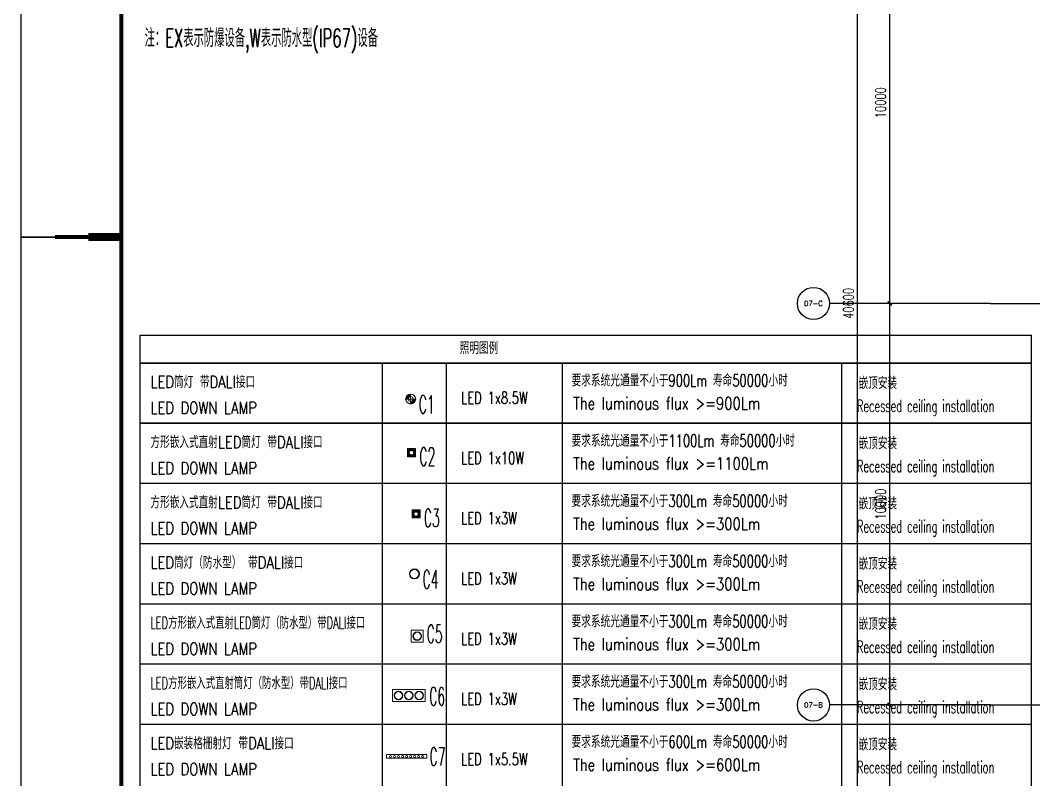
# Model space of a CAD drawing. Extents: x -621157 to 1764546, y -106808 to 741893.
# Drawn here: x 172541 to 197788, y 8138 to 27052 of the extents above; entities that cross this region are included whole.
import ezdxf
from ezdxf.enums import TextEntityAlignment as Align

# ---------------------------------------------------------------- set-up
doc = ezdxf.new("R2010")
doc.units = 0
doc.header["$LTSCALE"] = 1000
doc.header["$MEASUREMENT"] = 0
doc.linetypes.add('DOT', pattern=[6.35, 0, -6.35])
doc.linetypes.add('XREF-A-101-平面图_t3$0$DOTE', pattern=[2.42, 2, -0.2, 0.02, -0.2])
for name, color, linetype in [('0-底图', 7, 'Continuous'), ('A0-Verital$0$TK-WHITE', 7, 'Continuous'), ('AXIS_TEXT', 7, 'Continuous'), ('SIG_TEXT', 2, 'Continuous'), ('XREF-A-101-平面图_t3$0$A-DOTE', 8, 'Continuous'), ('XREF-A-101-平面图_t3$0$AXIS', 8, 'Continuous')]:
    doc.layers.add(name, color=color, linetype=linetype)
doc.layers.add('LIGHT-INF', color=6, linetype='Continuous', lineweight=0)
doc.styles.add('COMPLEX', font='COMPLEX')
doc.styles.add('DIM_FONT', font='ROMANS', dxfattribs={"width": 0.8, "bigfont": 'HZDXC'})
doc.styles.add('INF DIM', font='SIMPLEX.SHX', dxfattribs={"width": 0.7, "bigfont": 'hztxt.shx'})
doc.styles.add('XREF-A-101-平面图_t3$0$A-AXIS-LABEL', font='COMPLEX', dxfattribs={"bigfont": 'GBCBIG'})
doc.styles.add('XREF-A-101-平面图_t3$0$A-DIM_T3', font='SIMPLEX', dxfattribs={"width": 0.705882, "bigfont": 'GBCBIG'})
doc.dimstyles.new('XREF-A-101-平面图_t3$0$A-DIM-100', dxfattribs={"dimscale": 100, "dimtxt": 2.55, "dimasz": 1, "dimexe": 2.5, "dimexo": 3, "dimgap": 1, "dimtad": 1, "dimdec": 0, "dimzin": 0, "dimdsep": 46, "dimtxsty": 'XREF-A-101-平面图_t3$0$A-DIM_T3', "dimblk": 'XREF-A-101-平面图_t3$0$_ArchTick', "dimcen": 0.09, "dimclrt": 7, "dimazin": 2, "dimtfac": 1, "dimtdec": 0, "dimtix": 1, "dimtmove": 2, "dimatfit": 3, "dimfxl": 0, "dimtolj": 1, "dimtzin": 0, "dimarcsym": 0})

# ---------------------------------------------------------------- blocks, each defined once
blk = doc.blocks.new('XREF-A-101-平面图_t3$0$_ArchTick')
at = {"color": 0, "linetype": 'ByBlock', "const_width": 0.4}
blk.add_lwpolyline([(-0.5, -0.5), (0.5, 0.5)], dxfattribs=at)
blk = doc.blocks.new('*D25385')
at = {"layer": 'Defpoints', "color": 0}
for p in [(-5800, 10000), (-3300, 10000), (-3300, 3300)]:
    blk.add_point(p, dxfattribs=at)
at = {"layer": 'XREF-A-101-平面图_t3$0$AXIS', "color": 0, "lineweight": -2}
for p, q in [((-3600, 10000), (-6050, 10000)), ((-5800, 3300), (-5800, 10000)), ((-3600, 3300), (-6050, 3300))]:
    blk.add_line(p, q, dxfattribs=at)
at = {"layer": 'XREF-A-101-平面图_t3$0$AXIS', "color": 0, "linetype": 'ByBlock', "lineweight": -2, "xscale": 100, "yscale": 100, "zscale": 100}
for p, rotation in [((-5800, 10000), 90), ((-5800, 3300), 270)]:
    blk.add_blockref('XREF-A-101-平面图_t3$0$_ArchTick', p, dxfattribs=dict(at, rotation=rotation))
at = {"layer": 'XREF-A-101-平面图_t3$0$AXIS', "color": 7, "insert": (-6028, 6650), "char_height": 255, "attachment_point": 5, "rotation": 90, "style": 'XREF-A-101-平面图_t3$0$A-DIM_T3'}
blk.add_mtext('\\A1;6700', dxfattribs=at)
blk = doc.blocks.new('*D25386')
at = {"layer": 'Defpoints', "color": 0}
for p in [(-5800, 20000), (-3300, 20000), (-3300, 10000)]:
    blk.add_point(p, dxfattribs=at)
at = {"layer": 'XREF-A-101-平面图_t3$0$AXIS', "color": 0, "lineweight": -2}
for p, q in [((-3600, 20000), (-6050, 20000)), ((-5800, 10000), (-5800, 20000)), ((-3600, 10000), (-6050, 10000))]:
    blk.add_line(p, q, dxfattribs=at)
at = {"layer": 'XREF-A-101-平面图_t3$0$AXIS', "color": 0, "linetype": 'ByBlock', "lineweight": -2, "xscale": 100, "yscale": 100, "zscale": 100}
for p, rotation in [((-5800, 20000), 90), ((-5800, 10000), 270)]:
    blk.add_blockref('XREF-A-101-平面图_t3$0$_ArchTick', p, dxfattribs=dict(at, rotation=rotation))
at = {"layer": 'XREF-A-101-平面图_t3$0$AXIS', "color": 7, "insert": (-6028, 15000), "char_height": 255, "attachment_point": 5, "rotation": 90, "style": 'XREF-A-101-平面图_t3$0$A-DIM_T3'}
blk.add_mtext('\\A1;10000', dxfattribs=at)
blk = doc.blocks.new('*D25387')
at = {"layer": 'Defpoints', "color": 0}
for p in [(-5800, 30000), (-3300, 30000), (-3300, 20000)]:
    blk.add_point(p, dxfattribs=at)
at = {"layer": 'XREF-A-101-平面图_t3$0$AXIS', "color": 0, "lineweight": -2}
for p, q in [((-3600, 30000), (-6050, 30000)), ((-5800, 20000), (-5800, 30000)), ((-3600, 20000), (-6050, 20000))]:
    blk.add_line(p, q, dxfattribs=at)
at = {"layer": 'XREF-A-101-平面图_t3$0$AXIS', "color": 0, "linetype": 'ByBlock', "lineweight": -2, "xscale": 100, "yscale": 100, "zscale": 100}
for p, rotation in [((-5800, 30000), 90), ((-5800, 20000), 270)]:
    blk.add_blockref('XREF-A-101-平面图_t3$0$_ArchTick', p, dxfattribs=dict(at, rotation=rotation))
at = {"layer": 'XREF-A-101-平面图_t3$0$AXIS', "color": 7, "insert": (-6028, 25000), "char_height": 255, "attachment_point": 5, "rotation": 90, "style": 'XREF-A-101-平面图_t3$0$A-DIM_T3'}
blk.add_mtext('\\A1;10000', dxfattribs=at)
blk = doc.blocks.new('_AXISO')
blk.add_circle((0, 0), 0.5)
at = {"layer": 'AXIS_TEXT', "style": 'COMPLEX'}
blk.add_attdef('A', text='', height=0.56, dxfattribs=at).set_placement((-0.25, -0.28), (0.25, -0.28), align=Align.FIT)
blk = doc.blocks.new('*D25392')
at = {"layer": 'Defpoints', "color": 0}
for p in [(-6600, 40300), (-3300, 40300), (-3300, -300)]:
    blk.add_point(p, dxfattribs=at)
at = {"layer": 'XREF-A-101-平面图_t3$0$AXIS', "color": 0, "lineweight": -2}
for p, q in [((-3600, 40300), (-6850, 40300)), ((-6600, -300), (-6600, 40300)), ((-3600, -300), (-6850, -300))]:
    blk.add_line(p, q, dxfattribs=at)
at = {"layer": 'XREF-A-101-平面图_t3$0$AXIS', "color": 0, "linetype": 'ByBlock', "lineweight": -2, "xscale": 100, "yscale": 100, "zscale": 100}
for p, rotation in [((-6600, 40300), 90), ((-6600, -300), 270)]:
    blk.add_blockref('XREF-A-101-平面图_t3$0$_ArchTick', p, dxfattribs=dict(at, rotation=rotation))
at = {"layer": 'XREF-A-101-平面图_t3$0$AXIS', "color": 7, "insert": (-6828, 20000), "char_height": 255, "attachment_point": 5, "rotation": 90, "style": 'XREF-A-101-平面图_t3$0$A-DIM_T3'}
blk.add_mtext('\\A1;40600', dxfattribs=at)
blk = doc.blocks.new('A0-Verital$0$A$C53BD7355')
at = {"layer": 'A0-Verital$0$TK-WHITE'}
for points, const_width in [([(-29800, 42050), (-27300, 42050)], 35), ([(-27300, 42050), (-28950, 42050)], 100), ([(-27300, 42050), (-28125, 42050)], 200)]:
    blk.add_lwpolyline(points, dxfattribs=dict(at, const_width=const_width))
blk = doc.blocks.new('A0-Verital')
blk.add_lwpolyline([(118900, 84100), (0, 84100), (0, 0), (118900, 0)], close=True)
at = {"const_width": 100}
blk.add_lwpolyline([(2500, 83100), (117900, 83100), (117900, 1000), (2500, 1000)], close=True, dxfattribs=at)
blk.add_blockref('A0-Verital$0$A$C53BD7355', (29800, 0))
blk = doc.blocks.new('Infinity011318299')
at = {"linetype": 'DOT'}
blk.add_wipeout([(-40, 40), (40, 40), (40, -40), (-40, -40)], dxfattribs=at)
for points in [[(40, 40), (-40, 40), (-40, -40), (40, -40)], [(30, 30), (30, -30), (-30, -30), (-30, 30)]]:
    blk.add_lwpolyline(points, close=True)
for radius in [29.3, 22.5]:
    blk.add_circle((0, 0), radius)
at = {"style": 'INF DIM', "width": 0.5}
blk.add_text('C2', height=180, dxfattribs=at).set_placement((78, -130))
blk = doc.blocks.new('Infinity0113184340')
blk.add_lwpolyline([(-200, -17), (-200, 18), (200, 18), (200, -17)], close=True)
for centre in [(-160, 0), (-120, 0), (-80, 0), (-40, 0), (0, 0), (40, 0), (80, 0), (120, 0), (160, 0)]:
    blk.add_circle(centre, 10)
at = {"style": 'INF DIM', "width": 0.5}
blk.add_text('C7', height=180, dxfattribs=at).set_placement((228, -92))
blk = doc.blocks.new('Infinity0113191599')
blk.add_lwpolyline([(0, 0), (120, 0), (120, 326), (0, 326)], close=True)
for centre in [(60, 266), (60, 163), (60, 60)]:
    blk.add_circle(centre, 42.9)
at = {"color": 8}
for centre in [(60, 266), (60, 163), (60, 60)]:
    blk.add_circle(centre, 38.6, dxfattribs=at)
at = {"style": 'INF DIM', "width": 0.5}
blk.add_text('C6', height=180, rotation=90, dxfattribs=at).set_placement((160, 366))
blk = doc.blocks.new('Infinity011318299123')
at = {"linetype": 'DOT'}
blk.add_wipeout([(-40, 40), (40, 40), (40, -40), (-40, -40)], dxfattribs=at)
for points in [[(40, 40), (-40, 40), (-40, -40), (40, -40)], [(30, 30), (30, -30), (-30, -30), (-30, 30)]]:
    blk.add_lwpolyline(points, close=True)
for radius in [29.3, 22.5]:
    blk.add_circle((0, 0), radius)
at = {"style": 'INF DIM', "width": 0.5}
blk.add_text('C3', height=180, dxfattribs=at).set_placement((78, -130))
blk = doc.blocks.new('A$Cffee1762')
h = blk.add_hatch(color=8)
h.dxf.hatch_style = 1
h.paths.add_polyline_path([(-50, 0), (-24, 0, -0.414214), (0, 24), (0, 50, 0.414214)])
h.paths.add_polyline_path([(0, -24), (0, -50, 0.414214), (50, 0), (24, 0, -0.414214)])
at = {"color": 8}
for points in [[(50, 0), (-50, 0)], [(0, 50), (0, -50)]]:
    blk.add_lwpolyline(points, dxfattribs=at)
blk.add_circle((0, 0), 50)
blk.add_circle((0, 0), 24.5, dxfattribs=at)
at = {"style": 'INF DIM', "width": 0.5}
blk.add_text('C1', height=180, dxfattribs=at).set_placement((81, -144))
blk = doc.blocks.new('Infinity0113191599123')
blk.add_lwpolyline([(0, 0), (120, 0), (120, 120), (0, 120)], close=True)
blk.add_circle((60, 60), 42.9)
at = {"color": 8}
blk.add_circle((60, 60), 38.6, dxfattribs=at)
at = {"style": 'INF DIM', "width": 0.5}
blk.add_text('C5', height=180, dxfattribs=at).set_placement((154, -8))
blk = doc.blocks.new('Infinity011318499921231')
blk.add_circle((0, 0), 50)
at = {"color": 8}
blk.add_circle((0, 0), 45, dxfattribs=at)
at = {"style": 'INF DIM', "width": 0.5}
blk.add_text('C4', height=180, dxfattribs=at).set_placement((81, -144))
blk = doc.blocks.new('XREF-A-101-平面图_t3$0$轴网')
at = {"layer": 'XREF-A-101-平面图_t3$0$A-DOTE', "linetype": 'XREF-A-101-平面图_t3$0$DOTE'}
for p, q in [((-3300, 20000), (69800, 20000)), ((-3300, 10000), (69800, 10000))]:
    blk.add_line(p, q, dxfattribs=at)
at = {"layer": 'XREF-A-101-平面图_t3$0$AXIS'}
for p, q in [((-3300, 20000), (-7300, 20000)), ((-3300, 10000), (-7300, 10000))]:
    blk.add_line(p, q, dxfattribs=at)
ref = blk.add_blockref('_AXISO', (-7700, 20000), dxfattribs=dict(at, xscale=800, yscale=800, zscale=800))
ref.add_attrib('A', '07-C', dxfattribs={"color": 7, "height": 126.3, "style": 'XREF-A-101-平面图_t3$0$A-AXIS-LABEL', "width": 0.950617}).set_placement((-7931.5, 19936.9), (-7468.5, 19936.9), align=Align.FIT)
ref = blk.add_blockref('_AXISO', (-7700, 10000), dxfattribs=dict(at, xscale=800, yscale=800, zscale=800))
ref.add_attrib('A', '07-B', dxfattribs={"color": 7, "height": 123.31, "style": 'XREF-A-101-平面图_t3$0$A-AXIS-LABEL', "width": 0.951807}).set_placement((-7931.9, 9938.3), (-7468.1, 9938.3), align=Align.FIT)
for p1, p2, distance, picture, middle in [((-3300, -300), (-3300, 40300), 3300, '*D25392', (-6827.5, 20000)), ((-3300, 20000), (-3300, 30000), 2500, '*D25387', (-6027.5, 25000)), ((-3300, 10000), (-3300, 20000), 2500, '*D25386', (-6027.5, 15000)), ((-3300, 3300), (-3300, 10000), 2500, '*D25385', (-6027.5, 6650))]:
    dim = blk.add_aligned_dim(p1=p1, p2=p2, distance=distance, dimstyle='XREF-A-101-平面图_t3$0$A-DIM-100', dxfattribs=at)
    dim.commit()
    dim.dimension.update_dxf_attribs({"geometry": picture, "text_midpoint": middle})
blk = doc.blocks.new('XREF-A-101-平面图_t3')
at = {"layer": 'XREF-A-101-平面图_t3$0$A-DOTE'}
blk.add_blockref('XREF-A-101-平面图_t3$0$轴网', (200000, 0), dxfattribs=at)

msp = doc.modelspace()

# ---------------------------------------------------------------- linework, layer by layer
at = {"layer": 'SIG_TEXT'}
for p, q in [((181556, 18514), (181556, -14486)), ((183147, 18514), (183147, -14486)), ((186040, 18514), (186040, -14486))]:
    msp.add_line(p, q, dxfattribs=at)
msp.add_lwpolyline([(175525, -14486), (175525, 19206)], dxfattribs=at)

# ---------------------------------------------------------------- block references
at = {"layer": '0-底图'}
msp.add_blockref('XREF-A-101-平面图_t3', (0, 0), dxfattribs=at)
at = {"layer": 'LIGHT-INF', "color": 6, "xscale": 2.5, "yscale": 2.5, "zscale": 2.5}
for name, p in [('A$Cffee1762', (182266, 17619)), ('Infinity011318499921231', (182360, 13263)), ('Infinity0113191599123', (182280, 11565)), ('Infinity0113184340', (182166, 8719))]:
    msp.add_blockref(name, p, dxfattribs=at)
at = {"layer": 'LIGHT-INF', "color": 6, "xscale": 2.5, "yscale": 2.5, "zscale": 2.5, "rotation": 270}
msp.add_blockref('Infinity0113191599', (181813, 10386), dxfattribs=at)

# ---------------------------------------------------------------- texts
at = {"layer": 'SIG_TEXT', "style": 'DIM_FONT'}
for s, height, width, p in [('注：EX表示防爆设备,W表示防水型(IP67)设备', 450, 0.6, (175638, 26386)), ('照明图例', 300, 0.8, (183487, 18739)), ('LED筒灯 带DALI接口', 300, 0.8, (175784, 17895)), ('要求系统光通量不小于900Lm 寿命50000小时', 300, 0.7, (186273, 17932)), ('LED 1x8.5W', 300, 0.7, (183524, 17500)), ('The luminous flux >=900Lm', 300, 0.8, (186314, 17362)), ('LED DOWN LAMP', 300, 0.8, (175784, 17249)), ('方形嵌入式直射LED筒灯 带DALI接口', 300, 0.8, (175784, 16395)), ('要求系统光通量不小于1100Lm 寿命50000小时', 300, 0.7, (186273, 16432)), ('LED 1x10W', 300, 0.7, (183524, 16000)), ('The luminous flux >=1100Lm', 300, 0.8, (186314, 15862)), ('LED DOWN LAMP', 300, 0.8, (175784, 15749)), ('方形嵌入式直射LED筒灯 带DALI接口', 300, 0.8, (175784, 14895)), ('要求系统光通量不小于300Lm 寿命50000小时', 300, 0.7, (186273, 14932)), ('LED 1x3W', 300, 0.7, (183524, 14500)), ('The luminous flux >=300Lm', 300, 0.8, (186314, 14362)), ('LED DOWN LAMP', 300, 0.8, (175784, 14249)), ('LED筒灯（防水型） 带DALI接口', 300, 0.8, (175784, 13395)), ('要求系统光通量不小于300Lm 寿命50000小时', 300, 0.7, (186273, 13432)), ('LED 1x3W', 300, 0.7, (183524, 13000)), ('The luminous flux >=300Lm', 300, 0.8, (186314, 12862)), ('LED DOWN LAMP', 300, 0.8, (175784, 12749)), ('LED DOWN LAMP', 300, 0.8, (175784, 12749)), ('LED方形嵌入式直射LED筒灯（防水型）带DALI接口', 300, 0.6, (175784, 11895)), ('要求系统光通量不小于300Lm 寿命50000小时', 300, 0.7, (186273, 11932)), ('LED 1x3W', 300, 0.7, (183524, 11500)), ('The luminous flux >=300Lm', 300, 0.8, (186314, 11362)), ('LED DOWN LAMP', 300, 0.8, (175784, 11249)), ('LED方形嵌入式直射筒灯（防水型）带DALI接口', 300, 0.6, (175784, 10395)), ('要求系统光通量不小于300Lm 寿命50000小时', 300, 0.7, (186273, 10432)), ('LED 1x3W', 300, 0.7, (183524, 10000)), ('The luminous flux >=300Lm', 300, 0.8, (186314, 9862)), ('LED DOWN LAMP', 300, 0.8, (175784, 9749)), ('LED嵌装格栅射灯 带DALI接口', 300, 0.8, (175784, 8895)), ('要求系统光通量不小于600Lm 寿命50000小时', 300, 0.7, (186273, 8932)), ('LED 1x5.5W', 300, 0.7, (183524, 8500)), ('The luminous flux >=600Lm', 300, 0.8, (186314, 8362)), ('LED DOWN LAMP', 300, 0.8, (175784, 8249))]:
    msp.add_text(s, height=height, dxfattribs=dict(at, width=width)).set_placement(p)

# ---------------------------------------------------------------- next in the draw order: linework, layer by layer
at = {"layer": 'SIG_TEXT'}
for p, q in [((175525, 19206), (197735, 19206)), ((197735, 18514), (175525, 18514)), ((175525, 18514), (197735, 18514)), ((197735, 17014), (175525, 17014)), ((175525, 17014), (197735, 17014)), ((197735, 15514), (175525, 15514)), ((197735, 14014), (175525, 14014)), ((197735, 12514), (175525, 12514)), ((197735, 11014), (175525, 11014)), ((197735, 9514), (175525, 9514))]:
    msp.add_line(p, q, dxfattribs=at)
for points in [[(197735, -14486), (197735, 19206)], [(193010, -14486), (193010, 18514)]]:
    msp.add_lwpolyline(points, dxfattribs=at)

# ---------------------------------------------------------------- next in the draw order: block references
msp.add_blockref('A0-Verital', (172558, -20399))

# ---------------------------------------------------------------- next in the draw order: texts
at = {"layer": 'SIG_TEXT', "style": 'DIM_FONT'}
for s, width, p in [('嵌顶安装', 0.8, (193424, 17867)), ('Recessed ceiling installation', 0.6, (193383, 17298)), ('嵌顶安装', 0.8, (193424, 16367)), ('Recessed ceiling installation', 0.6, (193383, 15798)), ('嵌顶安装', 0.8, (193424, 14867)), ('Recessed ceiling installation', 0.6, (193383, 14298)), ('嵌顶安装', 0.8, (193424, 13367)), ('Recessed ceiling installation', 0.6, (193383, 12798)), ('嵌顶安装', 0.8, (193424, 11867)), ('Recessed ceiling installation', 0.6, (193383, 11298)), ('嵌顶安装', 0.8, (193424, 10367)), ('Recessed ceiling installation', 0.6, (193383, 9798)), ('嵌顶安装', 0.8, (193424, 8867)), ('Recessed ceiling installation', 0.6, (193383, 8298))]:
    msp.add_text(s, height=300, dxfattribs=dict(at, width=width)).set_placement(p)

# ---------------------------------------------------------------- next in the draw order: block references
at = {"layer": 'LIGHT-INF', "color": 6, "xscale": 2.5, "yscale": 2.5, "zscale": 2.5}
for name, p in [('Infinity011318299', (182289, 16283)), ('Infinity011318299123', (182400, 14757))]:
    msp.add_blockref(name, p, dxfattribs=at)

doc.saveas('drawing.dxf')
